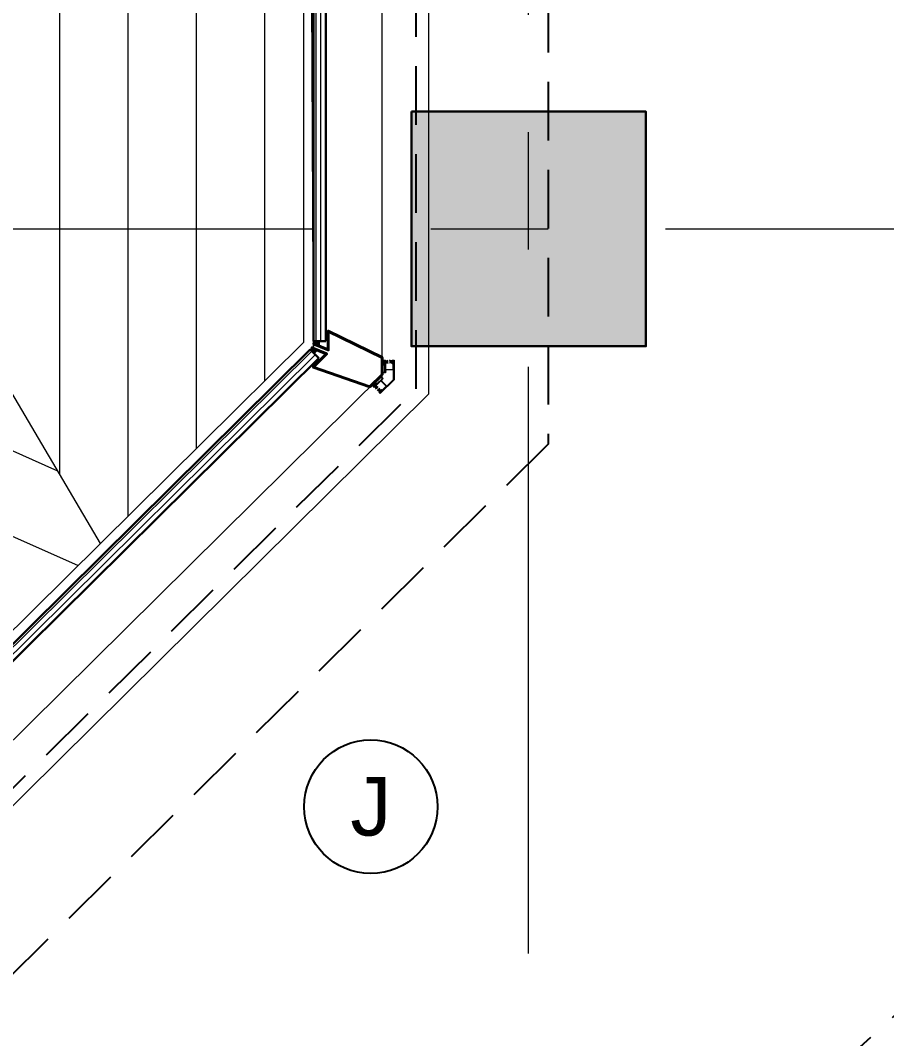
# Model space of a CAD drawing. Header units: inches. Extents: x -26500 to 0, y -3347 to 2257.
# Drawn here: x -23911 to -23822.4, y 1291.3 to 1395.4 of the extents above; entities that cross this region are included whole.
import ezdxf
from ezdxf.enums import TextEntityAlignment as Align

# ---------------------------------------------------------------- set-up
doc = ezdxf.new("R2010")
doc.units = ezdxf.units.IN
doc.header["$LTSCALE"] = 48
doc.header["$MEASUREMENT"] = 0
doc.linetypes.add('A104$0$CENTER', pattern=[2, 1.25, -0.25, 0.25, -0.25])
doc.linetypes.add('NB - 5th floor_plan$0$HIDDEN2', pattern=[0.1875, 0.125, -0.0625])
for name, color, linetype in [('A104$0$A-ANNO-PATT', 8, 'Continuous'), ('A104$0$A-ANNO-PATT-1-12', 8, 'Continuous'), ('A104$0$A-CLNG-RAIL', 8, 'Continuous'), ('A104$0$A-FLOR-SLAB', 8, 'Continuous'), ('A104$0$A-GLAZ', 8, 'Continuous'), ('A104$0$A-GLAZ-CRNA', 8, 'Continuous'), ('A104$0$A-GRID-GRDP0-12', 8, 'Continuous'), ('A104$0$A-GRID-GRDP0-15', 8, 'Continuous'), ('A604$0$A-CLNG-RAIL', 8, 'Continuous'), ('A604$0$A-COLS-COL1-12', 8, 'Continuous'), ('A604$0$A-SHAD-PAT2', 8, 'Continuous'), ('E-Powr-Devc @ 96', 233, 'Continuous'), ('NB - 5th floor_plan$0$STCCOLS1', 1, 'NB - 5th floor_plan$0$HIDDEN2'), ('NB - 5th floor_plan$0$STDROPS', 1, 'NB - 5th floor_plan$0$HIDDEN2'), ('NB - 5th floor_plan$0$STSLABEDGE', 1, 'NB - 5th floor_plan$0$HIDDEN2'), ('NB - 5th floor_plan$0$STSLABNOTCH', 1, 'NB - 5th floor_plan$0$HIDDEN2'), ('XREF', 7, 'Continuous')]:
    doc.layers.add(name, color=color, linetype=linetype)
doc.styles.add('MAMEP ANNO', font='arial.ttf', dxfattribs={"height": 0.101562})

# ---------------------------------------------------------------- blocks, each defined once
blk = doc.blocks.new('A104')
at = {"layer": 'A104$0$A-ANNO-PATT', "lineweight": 0, "transparency": 33554559}
for p, q in [((-23902.8426, 1341.9204), (-24009.2508, 1522.4699)), ((-23907.0007, 1348.9758), (-23907.0007, 1522.4699)), ((-23900.0007, 1344.7311), (-23900.0007, 1522.4699)), ((-23893.0007, 1351.6547), (-23893.0007, 1522.4699)), ((-23886.0007, 1358.5782), (-23886.0007, 1522.4699)), ((-23907.2074, 1349.3264), (-24057.1933, 1415.7365)), ((-23905.1303, 1339.6576), (-24060.4322, 1408.4215))]:
    blk.add_line(p, q, dxfattribs=at)
at = {"layer": 'A104$0$A-ANNO-PATT-1-12', "lineweight": 30}
blk.add_solid([(-23847.0236, 1362.095), (-23847.0236, 1386.095), (-23871.0236, 1362.095), (-23871.0236, 1386.095)], dxfattribs=at)
at = {"layer": 'A104$0$A-CLNG-RAIL', "lineweight": 13}
for p, q in [((-23874.0238, 1360.6205), (-23874.0238, 1360.6655)), ((-23874.0238, 1360.6655), (-23873.6618, 1360.6655)), ((-23873.8018, 1360.6205), (-23874.0238, 1360.6205)), ((-23874.0238, 1360.2015), (-23874.0238, 1360.2465)), ((-23874.0238, 1360.2465), (-23873.8018, 1360.2465)), ((-23873.9408, 1360.2015), (-23874.0238, 1360.2015)), ((-23873.8158, 1360.1665), (-23873.9408, 1360.2015)), ((-23873.7218, 1360.2015), (-23873.8158, 1360.2015)), ((-23873.8158, 1360.2015), (-23873.8158, 1360.1665)), ((-23873.8018, 1360.2465), (-23873.8018, 1360.6205)), ((-23873.7018, 1360.6205), (-23873.7518, 1360.6205)), ((-23873.7518, 1360.6205), (-23873.7518, 1360.3205)), ((-23873.7518, 1360.3205), (-23873.7018, 1360.3205)), ((-23873.7218, 1359.4155), (-23873.7218, 1360.2015)), ((-23873.7018, 1360.5605), (-23873.7018, 1360.6205)), ((-23873.6618, 1360.5605), (-23873.7018, 1360.5605)), ((-23873.7018, 1360.3205), (-23873.7018, 1360.3805)), ((-23873.7018, 1360.3805), (-23873.6618, 1360.3805)), ((-23873.6618, 1360.6655), (-23873.6618, 1360.5605)), ((-23873.6618, 1360.3805), (-23873.6618, 1359.7175)), ((-23872.9758, 1360.5605), (-23872.9758, 1360.6655)), ((-23872.9758, 1360.6655), (-23872.8358, 1360.6655)), ((-23872.9358, 1360.5605), (-23872.9758, 1360.5605)), ((-23872.9758, 1360.2755), (-23872.9758, 1360.3805)), ((-23872.9758, 1360.3805), (-23872.9358, 1360.3805)), ((-23872.8858, 1360.2755), (-23872.9758, 1360.2755)), ((-23872.8858, 1360.6205), (-23872.9358, 1360.6205)), ((-23872.9358, 1360.6205), (-23872.9358, 1360.5605)), ((-23872.9358, 1360.3805), (-23872.9358, 1360.3205)), ((-23872.9358, 1360.3205), (-23872.8858, 1360.3205)), ((-23872.8858, 1360.3205), (-23872.8858, 1360.6205)), ((-23872.8858, 1359.7175), (-23872.8858, 1360.2755)), ((-23872.8358, 1360.6655), (-23872.8358, 1359.6675)), ((-23874.1586, 1359.042), (-23874.1941, 1359.0068)), ((-23874.1941, 1359.0068), (-23874.1357, 1358.9478)), ((-23873.9039, 1358.7848), (-23874.1586, 1359.042)), ((-23874.1357, 1358.9478), (-23874.0727, 1358.8344)), ((-23874.0238, 1359.4155), (-23873.9408, 1359.4155)), ((-23874.0238, 1359.3655), (-23874.0238, 1359.4155)), ((-23873.6618, 1359.3655), (-23874.0238, 1359.3655)), ((-23873.9408, 1359.4155), (-23873.8158, 1359.4505)), ((-23873.8158, 1359.4505), (-23873.8158, 1359.4155)), ((-23873.8158, 1359.4155), (-23873.7218, 1359.4155)), ((-23873.6618, 1359.7175), (-23872.8858, 1359.7175)), ((-23872.8358, 1359.6675), (-23873.6618, 1359.6675)), ((-23873.6618, 1359.6675), (-23873.6618, 1359.5735)), ((-23873.6618, 1359.5735), (-23873.6268, 1359.5735)), ((-23873.6268, 1359.5735), (-23873.6618, 1359.4485)), ((-23873.6618, 1359.4485), (-23873.6618, 1359.3655)), ((-23875.0504, 1358.159), (-23875.0824, 1358.1273)), ((-23875.0824, 1358.1273), (-23874.8277, 1357.8701)), ((-23874.8942, 1358.0012), (-23875.0504, 1358.159)), ((-23874.6284, 1358.2644), (-23874.8942, 1358.0012)), ((-23874.859, 1357.9657), (-23874.6458, 1358.1768)), ((-23874.8238, 1357.9302), (-23874.859, 1357.9657)), ((-23874.8277, 1357.8701), (-23874.7531, 1357.944)), ((-23874.7812, 1357.9724), (-23874.8238, 1357.9302)), ((-23874.7527, 1358.4538), (-23874.7846, 1358.4221)), ((-23874.7846, 1358.4221), (-23874.6284, 1358.2644)), ((-23874.7531, 1357.944), (-23874.7812, 1357.9724)), ((-23874.6943, 1358.3948), (-23874.7527, 1358.4538)), ((-23874.5814, 1358.3306), (-23874.6943, 1358.3948)), ((-23874.6107, 1358.1412), (-23874.6533, 1358.099)), ((-23874.6533, 1358.099), (-23874.6252, 1358.0706)), ((-23874.6458, 1358.1768), (-23874.6107, 1358.1412)), ((-23874.6252, 1358.0706), (-23874.154, 1358.5371)), ((-23874.6063, 1358.306), (-23874.5814, 1358.3306)), ((-23874.5402, 1358.2392), (-23874.6063, 1358.306)), ((-23873.9816, 1358.7922), (-23874.5402, 1358.2392)), ((-23874.2465, 1357.2831), (-23873.5373, 1357.9853)), ((-23874.154, 1358.5371), (-23873.608, 1357.9857)), ((-23874.1185, 1358.5723), (-23874.0517, 1358.6384)), ((-23873.5373, 1357.9853), (-23874.1185, 1358.5723)), ((-23874.0727, 1358.8344), (-23874.0478, 1358.859)), ((-23874.0517, 1358.6384), (-23874.0271, 1358.6135)), ((-23874.0478, 1358.859), (-23873.9816, 1358.7922)), ((-23874.0271, 1358.6135), (-23873.9629, 1358.7264)), ((-23873.608, 1357.9857), (-23874.0045, 1357.5931)), ((-23873.9629, 1358.7264), (-23873.9039, 1358.7848)), ((-23874.2704, 1357.4565), (-23874.345, 1357.3826)), ((-23874.345, 1357.3826), (-23874.2465, 1357.2831)), ((-23874.2849, 1357.3858), (-23874.2422, 1357.4281)), ((-23874.2497, 1357.3503), (-23874.2849, 1357.3858)), ((-23874.2422, 1357.4281), (-23874.2704, 1357.4565)), ((-23874.0365, 1357.5614), (-23874.2497, 1357.3503)), ((-23874.0679, 1357.657), (-23874.1425, 1357.5831)), ((-23874.1425, 1357.5831), (-23874.1143, 1357.5547)), ((-23874.1143, 1357.5547), (-23874.0717, 1357.5969)), ((-23874.0717, 1357.5969), (-23874.0365, 1357.5614)), ((-23874.0045, 1357.5931), (-23874.0679, 1357.657))]:
    blk.add_line(p, q, dxfattribs=at)
at = {"layer": 'A104$0$A-CLNG-RAIL', "lineweight": 13, "flags": 128}
for points in [[(-23873.7285, 1360.5653), (-23873.7285, 1360.3778)], [(-23873.7164, 1360.4103), (-23873.662, 1360.3981), (-23873.5893, 1360.3921), (-23873.3979, 1360.3463)], [(-23872.9304, 1360.4103), (-23872.9849, 1360.3981), (-23873.0576, 1360.3921), (-23873.249, 1360.3463)], [(-23872.9183, 1360.5653), (-23872.9183, 1360.3778)], [(-23874.8034, 1357.988), (-23874.6702, 1358.1199)], [(-23874.6847, 1358.0885), (-23874.6378, 1358.0583), (-23874.5824, 1358.011), (-23874.4152, 1357.9072)], [(-23874.1317, 1357.53), (-23874.1614, 1357.5772), (-23874.2082, 1357.6331), (-23874.3104, 1357.8013)], [(-23874.2333, 1357.4123), (-23874.1001, 1357.5442)]]:
    blk.add_lwpolyline(points, dxfattribs=at)
at = {"layer": 'A104$0$A-CLNG-RAIL', "lineweight": 13}
for points in [[(-23873.7285, 1360.4855), (-23873.7104, 1360.483), (-23873.668, 1360.4769), (-23873.5772, 1360.489), (-23873.5288, 1360.5066), (-23873.3979, 1360.5289)], [(-23873.7285, 1360.4648), (-23873.6196, 1360.4527), (-23873.553, 1360.4648), (-23873.5288, 1360.4594), (-23873.3979, 1360.4588)], [(-23873.7225, 1360.5435), (-23873.6741, 1360.5314), (-23873.6256, 1360.5496), (-23873.553, 1360.5859), (-23873.5288, 1360.6011), (-23873.3979, 1360.6563)], [(-23873.7225, 1360.5132), (-23873.6862, 1360.5132), (-23873.6317, 1360.5132), (-23873.5591, 1360.5435), (-23873.5288, 1360.5587), (-23873.3979, 1360.6032)], [(-23873.7164, 1360.4284), (-23873.662, 1360.4284), (-23873.6014, 1360.4284), (-23873.553, 1360.4163), (-23873.5288, 1360.4129), (-23873.3979, 1360.3886)], [(-23872.9244, 1360.5435), (-23872.9728, 1360.5314), (-23873.0212, 1360.5496), (-23873.0939, 1360.5859), (-23873.1181, 1360.6011), (-23873.249, 1360.6563)], [(-23872.9244, 1360.5132), (-23872.9607, 1360.5132), (-23873.0152, 1360.5132), (-23873.0878, 1360.5435), (-23873.1181, 1360.5587), (-23873.249, 1360.6032)], [(-23872.9183, 1360.4855), (-23872.9365, 1360.483), (-23872.9789, 1360.4769), (-23873.0697, 1360.489), (-23873.1181, 1360.5066), (-23873.249, 1360.5289)], [(-23872.9183, 1360.4648), (-23873.0273, 1360.4527), (-23873.0939, 1360.4648), (-23873.1181, 1360.4594), (-23873.249, 1360.4588)], [(-23872.9304, 1360.4284), (-23872.9849, 1360.4284), (-23873.0454, 1360.4284), (-23873.0939, 1360.4163), (-23873.1181, 1360.4129), (-23873.249, 1360.3886)], [(-23874.7837, 1357.999), (-23874.741, 1357.9731), (-23874.7199, 1357.9259), (-23874.6946, 1357.8488), (-23874.6883, 1357.8209), (-23874.6354, 1357.6891)], [(-23874.7622, 1358.0203), (-23874.7366, 1357.9945), (-23874.6983, 1357.9558), (-23874.6687, 1357.8829), (-23874.6582, 1357.8507), (-23874.5977, 1357.7264)], [(-23874.7468, 1358.0441), (-23874.7321, 1358.0331), (-23874.698, 1358.0072), (-23874.6427, 1357.9342), (-23874.6212, 1357.8873), (-23874.5449, 1357.7787)], [(-23874.732, 1358.0587), (-23874.6467, 1357.9898), (-23874.6085, 1357.934), (-23874.5876, 1357.9206), (-23874.4951, 1357.828)], [(-23874.6977, 1358.0757), (-23874.6593, 1358.037), (-23874.6167, 1357.994), (-23874.574, 1357.9681), (-23874.5545, 1357.9533), (-23874.4452, 1357.8774)], [(-23874.2221, 1357.4319), (-23874.2476, 1357.4748), (-23874.2946, 1357.4965), (-23874.3715, 1357.5225), (-23874.3993, 1357.5291), (-23874.5306, 1357.5832)], [(-23874.2006, 1357.4532), (-23874.2262, 1357.479), (-23874.2645, 1357.5177), (-23874.3371, 1357.548), (-23874.3692, 1357.5589), (-23874.4929, 1357.6206)], [(-23874.1767, 1357.4684), (-23874.1876, 1357.4831), (-23874.2131, 1357.5175), (-23874.2856, 1357.5735), (-23874.3322, 1357.5955), (-23874.4401, 1357.6729)], [(-23874.1619, 1357.483), (-23874.23, 1357.569), (-23874.2854, 1357.6077), (-23874.2986, 1357.6287), (-23874.3903, 1357.7222)], [(-23874.1446, 1357.5172), (-23874.1829, 1357.5559), (-23874.2255, 1357.5989), (-23874.251, 1357.6418), (-23874.2656, 1357.6615), (-23874.3404, 1357.7716)]]:
    blk.add_open_spline(points, degree=3, dxfattribs=at)
for points in [[(-23872.7859, 1360.6656), (-23872.7856, 1358.6593), (-23872.8356, 1358.6918), (-23872.8359, 1360.6656)], [(-23874.2113, 1357.2476), (-23872.7856, 1358.6593), (-23872.8439, 1358.6719), (-23874.2465, 1357.2831)]]:
    blk.add_3dface(points, dxfattribs=at)
at = {"layer": 'A104$0$A-FLOR-SLAB', "lineweight": 0, "flags": 128}
blk.add_lwpolyline([(-23869.2731, 1530.3475), (-23869.2731, 1357.1925), (-23920.8784, 1306.1519), (-24082.047, 1377.5135)], dxfattribs=at)
at = {"layer": 'A104$0$A-GLAZ', "lineweight": 0, "flags": 128}
blk.add_lwpolyline([(-24088.548, 1394.3341), (-23923.6618, 1321.3286), (-23882.0234, 1362.5121), (-23882.0254, 1543.0991)], dxfattribs=at)
at = {"layer": 'A104$0$A-GLAZ', "lineweight": 40, "flags": 128}
for points in [[(-23880.3894, 1362.3441), (-23881.0233, 1362.3441), (-23879.5231, 1361.7179), (-23879.5231, 1363.6358), (-23874.0234, 1360.9361), (-23874.0234, 1359.1754)], [(-23880.7527, 1361.4735), (-23881.1986, 1361.9241), (-23879.6982, 1361.2982), (-23881.0614, 1359.9491), (-23875.2755, 1357.937), (-23874.0234, 1359.1754)]]:
    blk.add_lwpolyline(points, dxfattribs=at)
at = {"layer": 'A104$0$A-GLAZ', "lineweight": 0}
blk.add_point((-23881.0234, 1362.0947), dxfattribs=at)
at = {"layer": 'A104$0$A-GLAZ-CRNA', "lineweight": 0}
for p, q in [((-23874.0234, 1359.1754), (-23874.0234, 1535.0975)), ((-23880.7734, 1362.5941), (-23880.7731, 1421.4728)), ((-23880.2734, 1362.5941), (-23880.2731, 1421.4728)), ((-23922.8906, 1320.3369), (-23881.2006, 1361.5706)), ((-23922.539, 1319.9814), (-23880.8488, 1361.2153)), ((-23921.9163, 1311.8066), (-23874.0234, 1359.1754))]:
    blk.add_line(p, q, dxfattribs=at)
at = {"layer": 'A104$0$A-GLAZ-CRNA', "lineweight": 30}
for p, q in [((-23881.0234, 1362.5941), (-23881.0231, 1421.4728)), ((-23879.7734, 1362.5941), (-23879.7731, 1421.4719)), ((-23880.0234, 1362.5941), (-23881.0234, 1362.5941)), ((-23881.0234, 1362.5941), (-23879.7734, 1362.5941)), ((-23923.0665, 1320.5143), (-23881.3763, 1361.7482)), ((-23881.3763, 1361.7482), (-23880.4971, 1360.8599)), ((-23922.1874, 1319.6259), (-23880.4971, 1360.8599))]:
    blk.add_line(p, q, dxfattribs=at)
at = {"layer": 'A104$0$A-GRID-GRDP0-12', "linetype": 'A104$0$CENTER', "lineweight": 0}
blk.add_line((-23859.0236, 1299.981), (-23859.0236, 2113.2362), dxfattribs=at)
at = {"layer": 'A104$0$A-GRID-GRDP0-15', "linetype": 'A104$0$CENTER', "lineweight": 0}
blk.add_line((-23941.0236, 1374.095), (-20364.9322, 1374.095), dxfattribs=at)
blk = doc.blocks.new('NB - 5th floor_plan')
at = {"layer": 'NB - 5th floor_plan$0$STCCOLS1', "color": 1, "linetype": 'NB - 5th floor_plan$0$HIDDEN2'}
blk.add_lwpolyline([(-23871.0236, 1386.095), (-23847.0236, 1386.095), (-23847.0236, 1362.095), (-23871.0236, 1362.095)], close=True, dxfattribs=at)
at = {"layer": 'NB - 5th floor_plan$0$STDROPS', "color": 1, "linetype": 'NB - 5th floor_plan$0$HIDDEN2'}
blk.add_line((-23901.7685, 1220.8749, 0), (-23799.0236, 1314.1209), dxfattribs=at)
at = {"layer": 'NB - 5th floor_plan$0$STSLABEDGE', "color": 1, "linetype": 'NB - 5th floor_plan$0$HIDDEN2', "elevation": 0}
blk.add_lwpolyline([(-24410.5216, 169.3061), (-24584.3081, 246.2546), (-24082.6837, 1379.1629), (-23921.1515, 1307.6403), (-23870.5233, 1357.7144), (-23870.5233, 1531.5979), (-21297.5245, 1531.5947), (-21279.6923, 1531.5951), (-21071.5239, 1531.5949), (-21071.5239, -7.4045), (-21293.4359, -7.4045), (-21298.4429, -7.4045), (-22490.5236, -7.4045), (-22490.5236, 52.5948), (-22871.5236, 52.5948), (-22871.5236, -7.4045), (-24410.5239, -7.4045), (-24410.5216, 169.3061)], dxfattribs=at)
at = {"layer": 'NB - 5th floor_plan$0$STSLABNOTCH', "color": 1, "linetype": 'NB - 5th floor_plan$0$HIDDEN2'}
blk.add_lwpolyline([(-23868.0233, 1531.5979), (-23868.0233, 1434.1209), (-23857.0233, 1434.1209), (-23857.0233, 1352.0789), (-23918.2018, 1291.57), (-24010.0736, 1332.2487), (-24005.6201, 1342.3068), (-24083.6959, 1376.8769)], dxfattribs=at)
blk = doc.blocks.new('A604')
at = {"layer": 'A604$0$A-CLNG-RAIL', "lineweight": 13}
for p, q in [((-23874.02, 1360.62), (-23874.02, 1360.67)), ((-23874.02, 1360.67), (-23873.66, 1360.67)), ((-23873.8, 1360.62), (-23874.02, 1360.62)), ((-23874.02, 1360.2), (-23874.02, 1360.25)), ((-23874.02, 1360.25), (-23873.8, 1360.25)), ((-23873.94, 1360.2), (-23874.02, 1360.2)), ((-23873.82, 1360.17), (-23873.94, 1360.2)), ((-23873.72, 1360.2), (-23873.82, 1360.2)), ((-23873.82, 1360.2), (-23873.82, 1360.17)), ((-23873.8, 1360.25), (-23873.8, 1360.62)), ((-23873.7, 1360.62), (-23873.75, 1360.62)), ((-23873.75, 1360.62), (-23873.75, 1360.32)), ((-23873.75, 1360.32), (-23873.7, 1360.32)), ((-23873.72, 1359.42), (-23873.72, 1360.2)), ((-23873.7, 1360.56), (-23873.7, 1360.62)), ((-23873.66, 1360.56), (-23873.7, 1360.56)), ((-23873.7, 1360.32), (-23873.7, 1360.38)), ((-23873.7, 1360.38), (-23873.66, 1360.38)), ((-23873.66, 1360.67), (-23873.66, 1360.56)), ((-23873.66, 1360.38), (-23873.66, 1359.72)), ((-23872.98, 1360.56), (-23872.98, 1360.67)), ((-23872.98, 1360.67), (-23872.84, 1360.67)), ((-23872.94, 1360.56), (-23872.98, 1360.56)), ((-23872.98, 1360.28), (-23872.98, 1360.38)), ((-23872.98, 1360.38), (-23872.94, 1360.38)), ((-23872.89, 1360.28), (-23872.98, 1360.28)), ((-23872.89, 1360.62), (-23872.94, 1360.62)), ((-23872.94, 1360.62), (-23872.94, 1360.56)), ((-23872.94, 1360.38), (-23872.94, 1360.32)), ((-23872.94, 1360.32), (-23872.89, 1360.32)), ((-23872.89, 1360.32), (-23872.89, 1360.62)), ((-23872.89, 1359.72), (-23872.89, 1360.28)), ((-23872.84, 1360.67), (-23872.84, 1359.67)), ((-23874.16, 1359.04), (-23874.19, 1359.01)), ((-23874.19, 1359.01), (-23874.14, 1358.95)), ((-23873.9, 1358.78), (-23874.16, 1359.04)), ((-23874.14, 1358.95), (-23874.07, 1358.83)), ((-23874.02, 1359.42), (-23873.94, 1359.42)), ((-23874.02, 1359.37), (-23874.02, 1359.42)), ((-23873.66, 1359.37), (-23874.02, 1359.37)), ((-23873.94, 1359.42), (-23873.82, 1359.45)), ((-23873.82, 1359.45), (-23873.82, 1359.42)), ((-23873.82, 1359.42), (-23873.72, 1359.42)), ((-23873.66, 1359.72), (-23872.89, 1359.72)), ((-23872.84, 1359.67), (-23873.66, 1359.67)), ((-23873.66, 1359.67), (-23873.66, 1359.57)), ((-23873.66, 1359.57), (-23873.63, 1359.57)), ((-23873.63, 1359.57), (-23873.66, 1359.45)), ((-23873.66, 1359.45), (-23873.66, 1359.37)), ((-23875.05, 1358.16), (-23875.08, 1358.13)), ((-23875.08, 1358.13), (-23874.83, 1357.87)), ((-23874.89, 1358), (-23875.05, 1358.16)), ((-23874.63, 1358.26), (-23874.89, 1358)), ((-23874.86, 1357.97), (-23874.65, 1358.18)), ((-23874.82, 1357.93), (-23874.86, 1357.97)), ((-23874.83, 1357.87), (-23874.75, 1357.94)), ((-23874.78, 1357.97), (-23874.82, 1357.93)), ((-23874.75, 1358.45), (-23874.78, 1358.42)), ((-23874.78, 1358.42), (-23874.63, 1358.26)), ((-23874.75, 1357.94), (-23874.78, 1357.97)), ((-23874.69, 1358.39), (-23874.75, 1358.45)), ((-23874.58, 1358.33), (-23874.69, 1358.39)), ((-23874.65, 1358.18), (-23874.61, 1358.14)), ((-23874.61, 1358.14), (-23874.65, 1358.1)), ((-23874.65, 1358.1), (-23874.63, 1358.07)), ((-23874.63, 1358.07), (-23874.15, 1358.54)), ((-23874.61, 1358.31), (-23874.58, 1358.33)), ((-23874.54, 1358.24), (-23874.61, 1358.31)), ((-23873.98, 1358.79), (-23874.54, 1358.24)), ((-23874.25, 1357.28), (-23873.54, 1357.99)), ((-23874.15, 1358.54), (-23873.61, 1357.99)), ((-23874.12, 1358.57), (-23874.05, 1358.64)), ((-23873.54, 1357.99), (-23874.12, 1358.57)), ((-23874.07, 1358.83), (-23874.05, 1358.86)), ((-23874.05, 1358.86), (-23873.98, 1358.79)), ((-23874.05, 1358.64), (-23874.03, 1358.61)), ((-23874.03, 1358.61), (-23873.96, 1358.73)), ((-23873.61, 1357.99), (-23874, 1357.59)), ((-23873.96, 1358.73), (-23873.9, 1358.78)), ((-23874.27, 1357.46), (-23874.34, 1357.38)), ((-23874.34, 1357.38), (-23874.25, 1357.28)), ((-23874.28, 1357.39), (-23874.24, 1357.43)), ((-23874.25, 1357.35), (-23874.28, 1357.39)), ((-23874.24, 1357.43), (-23874.27, 1357.46)), ((-23874.04, 1357.56), (-23874.25, 1357.35)), ((-23874.07, 1357.66), (-23874.14, 1357.58)), ((-23874.14, 1357.58), (-23874.11, 1357.55)), ((-23874.11, 1357.55), (-23874.07, 1357.6)), ((-23874, 1357.59), (-23874.07, 1357.66)), ((-23874.07, 1357.6), (-23874.04, 1357.56))]:
    blk.add_line(p, q, dxfattribs=at)
at = {"layer": 'A604$0$A-CLNG-RAIL', "lineweight": 13, "flags": 128}
for points in [[(-23873.73, 1360.57), (-23873.73, 1360.38)], [(-23873.72, 1360.41), (-23873.66, 1360.4), (-23873.59, 1360.39), (-23873.4, 1360.35)], [(-23872.93, 1360.41), (-23872.98, 1360.4), (-23873.06, 1360.39), (-23873.25, 1360.35)], [(-23872.92, 1360.57), (-23872.92, 1360.38)], [(-23874.8, 1357.99), (-23874.67, 1358.12)], [(-23874.68, 1358.09), (-23874.64, 1358.06), (-23874.58, 1358.01), (-23874.42, 1357.91)], [(-23874.13, 1357.53), (-23874.16, 1357.58), (-23874.21, 1357.63), (-23874.31, 1357.8)], [(-23874.23, 1357.41), (-23874.1, 1357.54)]]:
    blk.add_lwpolyline(points, dxfattribs=at)
at = {"layer": 'A604$0$A-CLNG-RAIL', "lineweight": 13}
for points in [[(-23873.73, 1360.49), (-23873.71, 1360.48), (-23873.67, 1360.48), (-23873.58, 1360.49), (-23873.53, 1360.51), (-23873.4, 1360.53)], [(-23873.73, 1360.46), (-23873.62, 1360.45), (-23873.55, 1360.46), (-23873.53, 1360.46), (-23873.4, 1360.46)], [(-23873.72, 1360.54), (-23873.67, 1360.53), (-23873.63, 1360.55), (-23873.55, 1360.59), (-23873.53, 1360.6), (-23873.4, 1360.66)], [(-23873.72, 1360.51), (-23873.69, 1360.51), (-23873.63, 1360.51), (-23873.56, 1360.54), (-23873.53, 1360.56), (-23873.4, 1360.6)], [(-23873.72, 1360.43), (-23873.66, 1360.43), (-23873.6, 1360.43), (-23873.55, 1360.42), (-23873.53, 1360.41), (-23873.4, 1360.39)], [(-23872.92, 1360.54), (-23872.97, 1360.53), (-23873.02, 1360.55), (-23873.09, 1360.59), (-23873.12, 1360.6), (-23873.25, 1360.66)], [(-23872.92, 1360.51), (-23872.96, 1360.51), (-23873.02, 1360.51), (-23873.09, 1360.54), (-23873.12, 1360.56), (-23873.25, 1360.6)], [(-23872.92, 1360.49), (-23872.94, 1360.48), (-23872.98, 1360.48), (-23873.07, 1360.49), (-23873.12, 1360.51), (-23873.25, 1360.53)], [(-23872.92, 1360.46), (-23873.03, 1360.45), (-23873.09, 1360.46), (-23873.12, 1360.46), (-23873.25, 1360.46)], [(-23872.93, 1360.43), (-23872.98, 1360.43), (-23873.05, 1360.43), (-23873.09, 1360.42), (-23873.12, 1360.41), (-23873.25, 1360.39)], [(-23874.78, 1358), (-23874.74, 1357.97), (-23874.72, 1357.93), (-23874.69, 1357.85), (-23874.69, 1357.82), (-23874.64, 1357.69)], [(-23874.76, 1358.02), (-23874.74, 1357.99), (-23874.7, 1357.96), (-23874.67, 1357.88), (-23874.66, 1357.85), (-23874.6, 1357.73)], [(-23874.75, 1358.04), (-23874.73, 1358.03), (-23874.7, 1358.01), (-23874.64, 1357.93), (-23874.62, 1357.89), (-23874.54, 1357.78)], [(-23874.73, 1358.06), (-23874.65, 1357.99), (-23874.61, 1357.93), (-23874.59, 1357.92), (-23874.5, 1357.83)], [(-23874.7, 1358.08), (-23874.66, 1358.04), (-23874.62, 1357.99), (-23874.57, 1357.97), (-23874.55, 1357.95), (-23874.45, 1357.88)], [(-23874.22, 1357.43), (-23874.25, 1357.47), (-23874.29, 1357.5), (-23874.37, 1357.52), (-23874.4, 1357.53), (-23874.53, 1357.58)], [(-23874.2, 1357.45), (-23874.23, 1357.48), (-23874.26, 1357.52), (-23874.34, 1357.55), (-23874.37, 1357.56), (-23874.49, 1357.62)], [(-23874.18, 1357.47), (-23874.19, 1357.48), (-23874.21, 1357.52), (-23874.29, 1357.57), (-23874.33, 1357.6), (-23874.44, 1357.67)], [(-23874.16, 1357.48), (-23874.23, 1357.57), (-23874.29, 1357.61), (-23874.3, 1357.63), (-23874.39, 1357.72)], [(-23874.14, 1357.52), (-23874.18, 1357.56), (-23874.23, 1357.6), (-23874.25, 1357.64), (-23874.27, 1357.66), (-23874.34, 1357.77)]]:
    blk.add_open_spline(points, degree=3, dxfattribs=at)
for points in [[(-23872.79, 1360.67), (-23872.79, 1358.66), (-23872.84, 1358.69), (-23872.84, 1360.67)], [(-23874.21, 1357.25), (-23872.79, 1358.66), (-23872.84, 1358.67), (-23874.25, 1357.28)]]:
    blk.add_3dface(points, dxfattribs=at)
at = {"layer": 'A604$0$A-COLS-COL1-12', "lineweight": 30}
blk.add_3dface([(-23871.02, 1386.09), (-23847.02, 1386.09), (-23847.02, 1362.09), (-23871.02, 1362.09)], dxfattribs=at)
at = {"layer": 'A604$0$A-SHAD-PAT2', "lineweight": 13, "flags": 128}
blk.add_lwpolyline([(-23882.03, 1543.1), (-21061.02, 1542.09), (-21060.02, -18.91), (-22502.03, -18.91), (-22501.02, 42.09), (-22861.02, 42.09), (-22860.02, -18.91), (-24422.02, -18.91), (-24422.02, 161.83), (-24599.48, 240.39), (-24088.55, 1394.34), (-23923.44, 1320.14), (-23881.02, 1362.09), (-23882.03, 1543.1)], close=True, dxfattribs=at)
blk = doc.blocks.new('Symbol-Thermostat-Anno')
at = {"color": 0, "linetype": 'ByBlock'}
blk.add_circle((0, 0), 0.0711, dxfattribs=at)
at = {"color": 0, "linetype": 'ByBlock', "style": 'MAMEP ANNO'}
blk.add_attdef('T', text='', height=0.0625, dxfattribs=at).set_placement((0, 0), align=Align.MIDDLE)

msp = doc.modelspace()

# ---------------------------------------------------------------- block references
at = {"layer": 'E-Powr-Devc @ 96', "xscale": 96, "yscale": 96, "zscale": 96}
msp.add_blockref('Symbol-Thermostat-Anno', (-23875.17, 1315), dxfattribs=at).add_auto_attribs({'T': 'J'})
at = {"layer": 'XREF'}
for name in ['A104', 'NB - 5th floor_plan', 'A604']:
    msp.add_blockref(name, (0, 0), dxfattribs=at)

doc.saveas('drawing.dxf')
